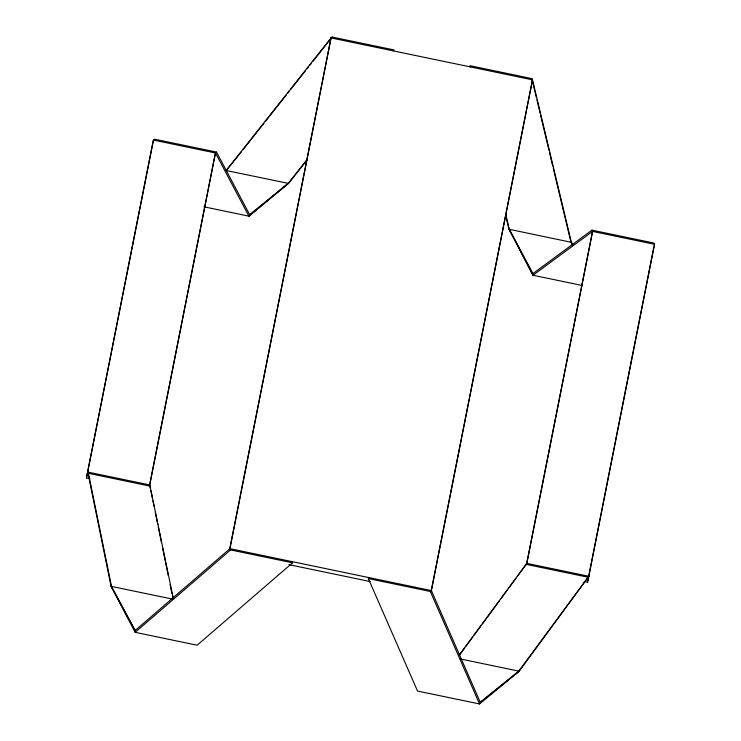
<?xml version="1.0" encoding="UTF-8"?>
<svg xmlns="http://www.w3.org/2000/svg" width="741" height="741" viewBox="0 0 741 741"><rect width="100%" height="100%" fill="white"/><g stroke="black" fill="none" stroke-linecap="round" stroke-linejoin="round"><path stroke-width="1.11" d="M89.837 478.649L86.456 477.945L152.739 143.096L153.48 140.077L154.545 139.197L216.529 152.09L249.624 214.631L248.902 216.159L203.821 206.785M86.456 477.945L153.48 140.077L215.464 152.97L248.902 216.159L288.555 183.416L307.219 159.815M149.571 485.16L215.214 153.98M229.543 549.942L331.032 37.93L332.107 37.05L394.092 49.943L393.017 50.823M572.913 245.364L571.33 242.307L532.492 79.833L331.032 37.93L229.923 548.683L135.131 630.535L135.149 632.323L197.134 645.216L292.565 562.817L291.917 561.576M431.003 591.837L532.492 79.833L531.843 78.592L469.859 65.699L470.507 66.94M532.492 79.833L431.392 590.586L480.27 702.32L479.529 703.95L417.535 691.057L368.333 578.573L369.398 577.693M526.434 564.725L592.559 231.396L591.911 230.155L532.983 273.559L533.011 275.254L582.602 285.563M584.14 581.453L587.52 582.157L588.826 576.276L654.544 244.289L592.559 231.396L526.842 563.392L517.274 576.415M587.52 582.157L653.812 247.318M654.053 246.308L654.544 244.289L653.895 243.048L591.911 230.155M458.883 655.424L526.842 563.392L588.826 576.276L519.172 671.207L479.529 703.95L430.317 591.466L368.333 578.573M459.92 654.59L464.7 648.079M466.061 646.217L472.888 636.908M474.259 635.046L481.085 625.737M482.456 623.876L499.527 600.618M500.888 598.756L507.715 589.447M509.086 587.585L515.912 578.276M588.826 576.276L518.82 671.114L480.27 702.32L519.172 671.207L460.217 658.925M288.555 183.416L226.19 170.523L331.032 37.93M241.64 151.46L226.19 170.523M243.076 149.645L263.898 123.312M265.334 121.496L286.156 95.163M287.591 93.347L289.027 91.532M290.463 89.717L305.542 70.645M306.978 68.83L308.413 67.014M309.849 65.199L311.285 63.383M312.721 61.568L332.107 37.05M248.902 216.159L288.184 183.416L306.848 159.806M292.565 562.817L230.581 549.924L135.149 632.323L111.085 586.335L87.753 472.063L149.747 484.957L173.255 598.154M216.529 152.09L215.464 152.97L149.747 484.957L150.442 488.356M430.317 591.466L431.392 590.586L229.923 548.683L230.581 549.924M249.624 214.631L288.184 183.416M505.473 214.695L508.956 229.256L533.011 275.254L592.559 231.396M508.956 229.256L571.33 242.307L572.941 245.317M87.753 472.063L88.411 473.304L150.395 486.198M525.767 564.272L587.752 577.165M288.934 564.651L370.222 581.555M172.357 599.052L111.085 586.335L135.131 630.535L111.493 586.39L88.411 473.304M571.33 242.307L572.543 245.215M505.862 214.853L509.345 229.414L532.983 273.559M509.345 229.414L533.011 275.254M531.843 78.592L536.401 97.636M536.929 99.878L540.143 113.317M540.68 115.559L548.979 150.293M549.516 152.526L552.73 165.975M553.268 168.216L570.672 241.029M150.905 490.616L152.516 498.536M152.979 500.796L154.137 506.455M155.286 512.114L157.833 524.554M158.287 526.823L161.529 542.653M162.677 548.312L165.224 560.761M165.678 563.021L168.226 575.47M170.069 584.519L171.921 593.569M172.384 595.829L172.848 598.089"/></g></svg>
